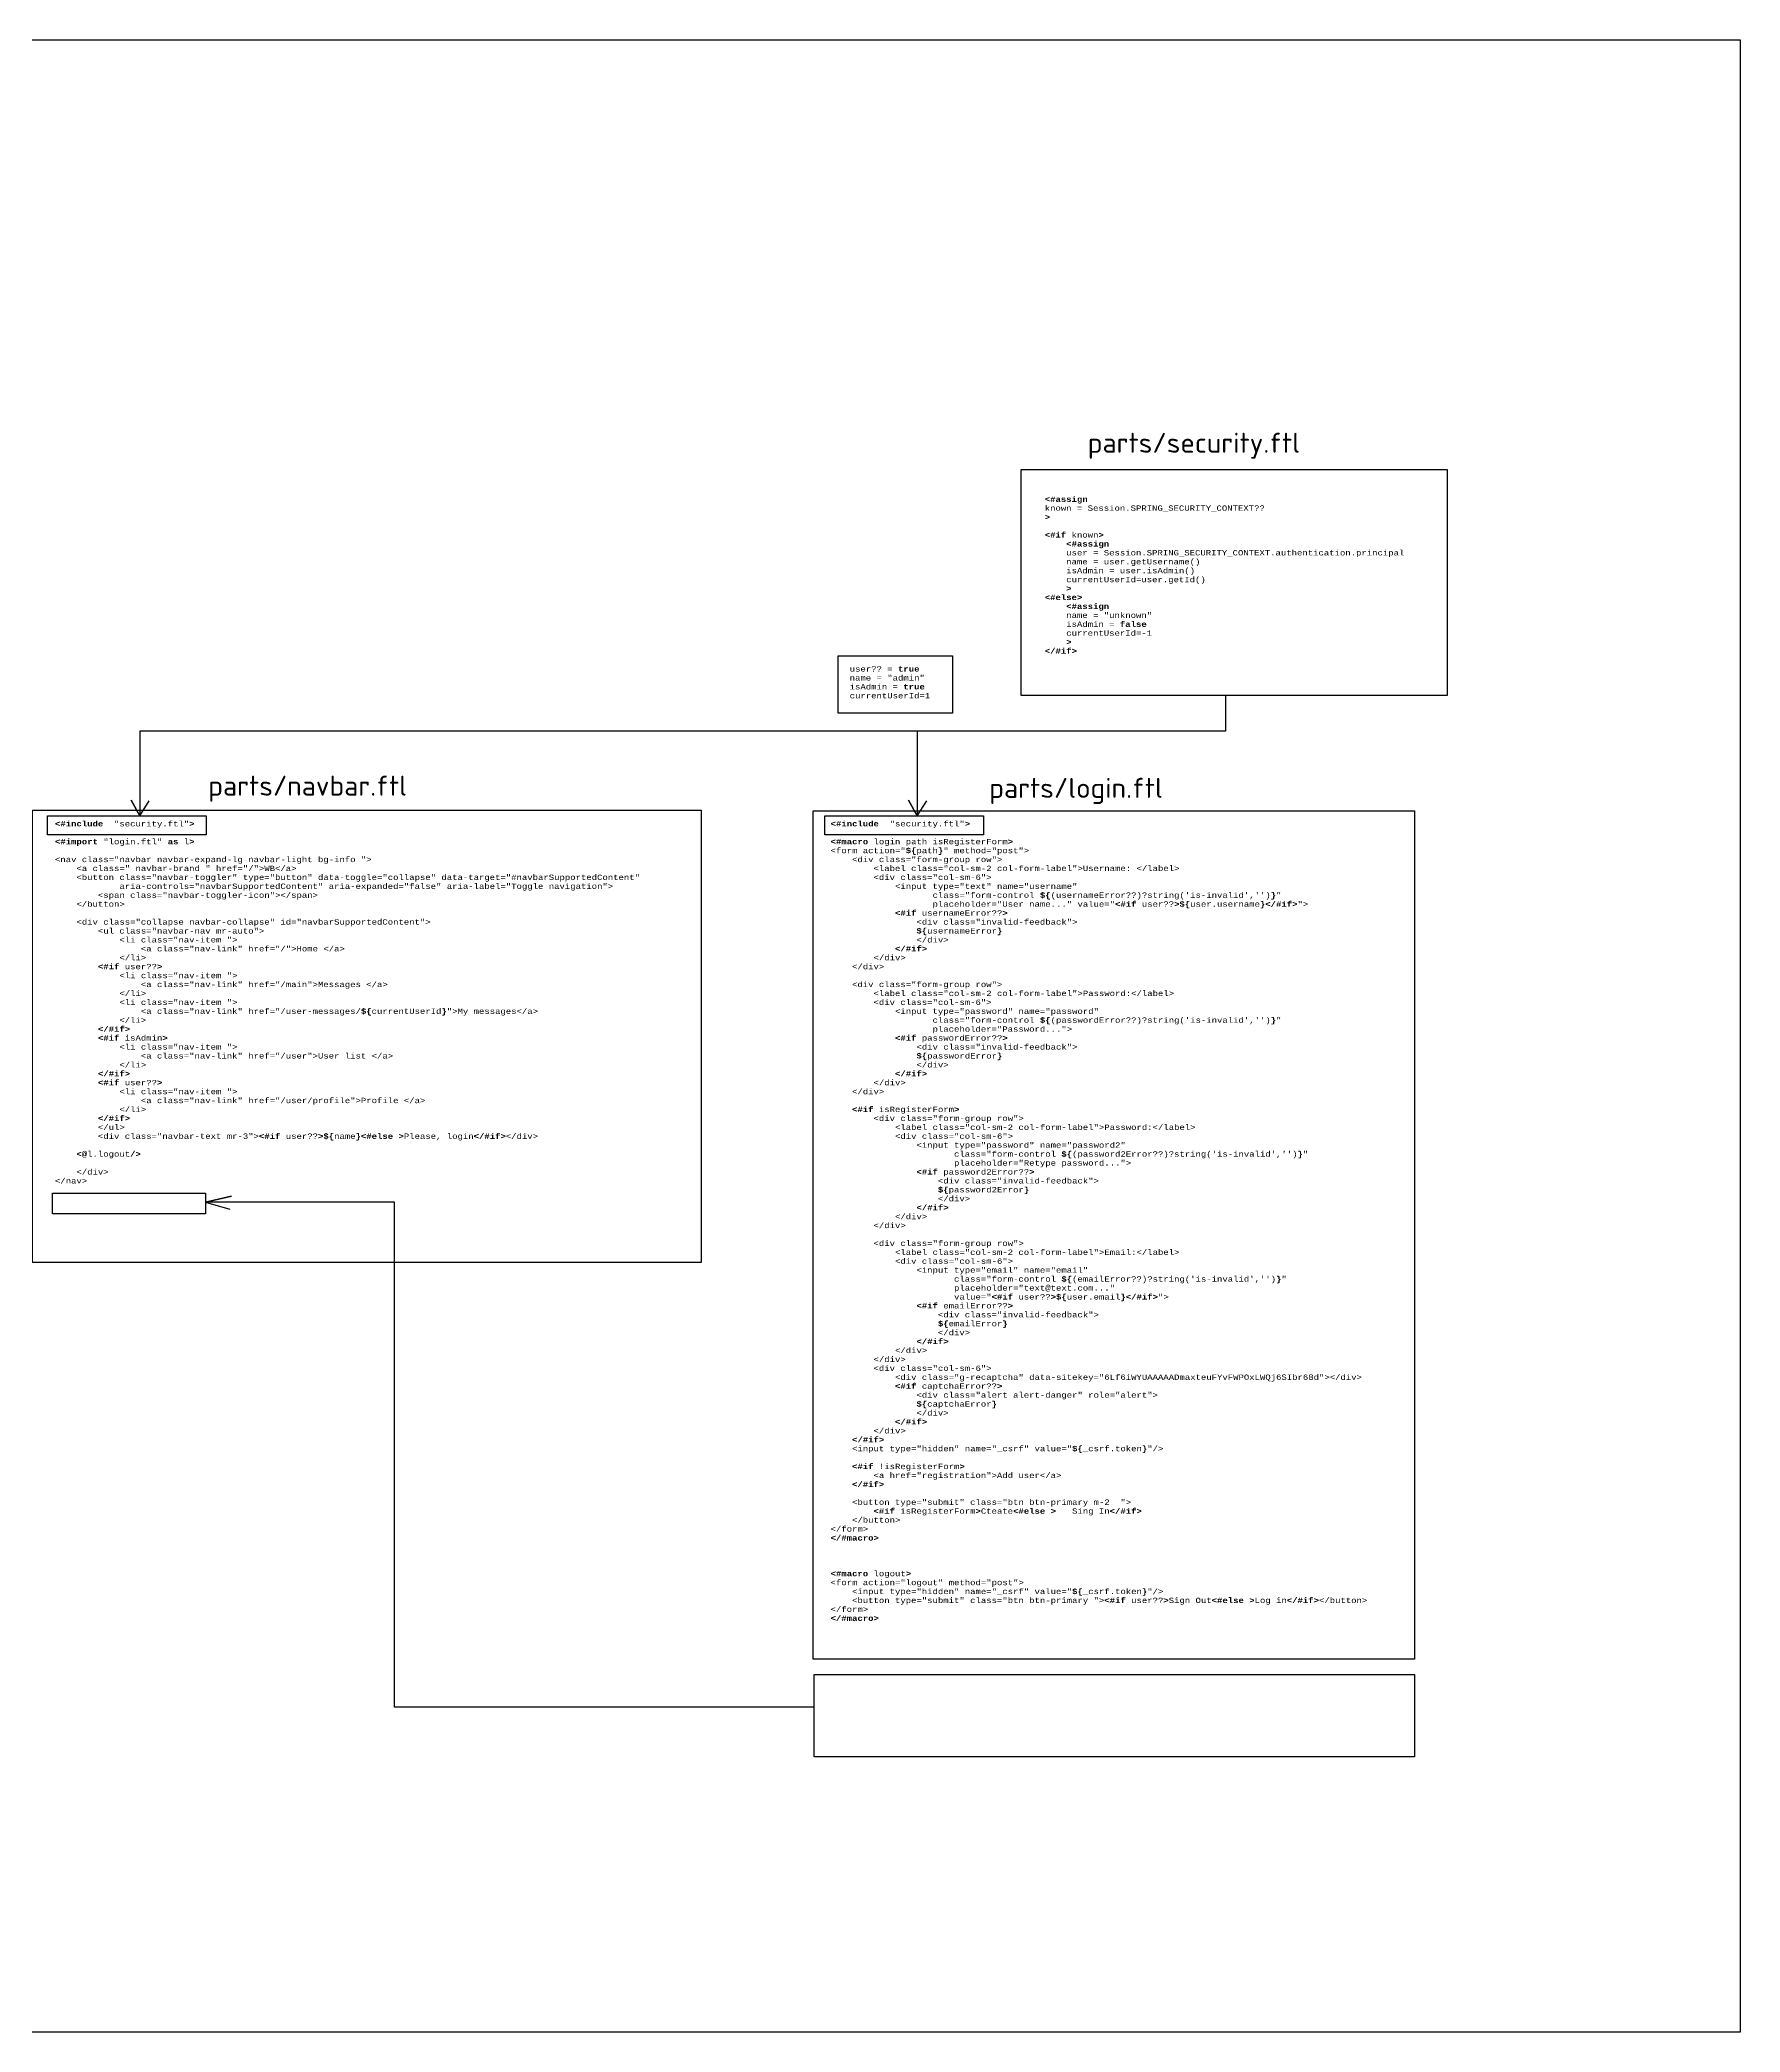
# Model space of a CAD drawing. Header units: millimetres. Extents: x 4803 to 8037, y 2131 to 3662.
# Drawn here: x 7438 to 8033, y 2131 to 2828 of the extents above; entities that cross this region are included whole.
import ezdxf

# ---------------------------------------------------------------- set-up
doc = ezdxf.new("R2010")
doc.units = ezdxf.units.MM
doc.styles.get("Standard").update_dxf_attribs({"font": 'arial.ttf'})

msp = doc.modelspace()

# ---------------------------------------------------------------- linework, layer by layer
at = {"color": 4, "lineweight": 30}
msp.add_lwpolyline([(6793.78, 2828.22), (8033.46, 2828.22), (8033.46, 2130.61), (6793.78, 2130.61)], close=True, dxfattribs=at)
at = {"color": 2, "lineweight": 30}
for points in [[(7781.79, 2677.83), (7930.94, 2677.83), (7930.94, 2598.66), (7781.79, 2598.66)], [(7717.65, 2612.47), (7757.74, 2612.47), (7757.74, 2592.44), (7717.65, 2592.44)], [(7440.8, 2556.46), (7496.35, 2556.46), (7496.35, 2549.88), (7440.8, 2549.88)], [(7713.01, 2556.46), (7768.56, 2556.46), (7768.56, 2549.88), (7713.01, 2549.88)]]:
    msp.add_lwpolyline(points, close=True, dxfattribs=at)
for points in [[(7853.31, 2598.66), (7853.31, 2586.13), (7473.14, 2586.13)], [(7473.14, 2586.13), (7473.14, 2556.46), (7470.13, 2562.01), (7473.14, 2556.46), (7476.47, 2561.74)], [(7745.35, 2586.13), (7745.35, 2556.46), (7742.33, 2562.01), (7745.35, 2556.46), (7748.68, 2561.74)]]:
    msp.add_lwpolyline(points, dxfattribs=at)
at = {"color": 1, "lineweight": 30}
msp.add_lwpolyline([(7435.56, 2558.52), (7669.75, 2558.52), (7669.75, 2400.07), (7435.56, 2400.07)], close=True, dxfattribs=at)
at = {"color": 6, "lineweight": 30}
for points in [[(7708.9, 2558.3), (7919.45, 2558.3), (7919.45, 2261.26), (7708.9, 2261.26)], [(7442.64, 2424.37), (7496.18, 2424.37), (7496.18, 2417.19), (7442.64, 2417.19)], [(7709.27, 2255.89), (7919.45, 2255.89), (7919.45, 2227.01), (7709.27, 2227.01)]]:
    msp.add_lwpolyline(points, close=True, dxfattribs=at)
msp.add_lwpolyline([(7709.27, 2244.39), (7562.39, 2244.39), (7562.39, 2421.22), (7562.39, 2421.22), (7562.39, 2421.22), (7496.18, 2421.22), (7505.29, 2423.32), (7496.18, 2421.22), (7504.75, 2418.74)], dxfattribs=at)

# ---------------------------------------------------------------- texts
at = {"attachment_point": 1}
for s, width, insert, char_height in [('{\\fISOCPEUR|b0|i0|c0|p34;parts/security.ftl}', 101.5882, (7805.02, 2690.64), 7), ('{\\fCourier New|b1|i0|c204|p49;\\H0.75x;\\C23;\\c3307724;<#assign^J\\fCourier New|b0|i0|c204|p49;\\C9;\\c13023145;known = Session.SPRING_SECURITY_CONTEXT\\C153;\\c12293992;??^J\\fCourier New|b1|i0|c204|p49;\\C23;\\c3307724;>^J^J<#if \\fCourier New|b0|i0|c204|p49;\\C9;\\c13023145;known\\fCourier New|b1|i0|c204|p49;\\C23;\\c3307724;>^J    <#assign^J    \\fCourier New|b0|i0|c204|p49;\\C9;\\c13023145;user = Session.SPRING_SECURITY_CONTEXT.authentication.principal^J    name = user.getUsername()^J    isAdmin = user.isAdmin()^J    currentUserId=user.getId()^J    \\fCourier New|b1|i0|c204|p49;\\C23;\\c3307724;>^J<#else>^J    <#assign^J    \\fCourier New|b0|i0|c204|p49;\\C9;\\c13023145;name = \\C75;\\c5867370;"unknown"^J    \\C9;\\c13023145;isAdmin = \\fCourier New|b1|i0|c204|p49;\\C23;\\c3307724;false^J    \\fCourier New|b0|i0|c204|p49;\\C9;\\c13023145;currentUserId=-\\C153;\\c12293992;1^J    \\fCourier New|b1|i0|c204|p49;\\C23;\\c3307724;>^J</#if>}', 143.1692, (7790, 2668.31), 2.5), ('{\\fCourier New|b1|i0|c204|p49;\\H0.75x;\\C23;\\c3307724;    \\fCourier New|b0|i0|c204|p49;\\C9;\\c13023145;user\\fCourier New|b0|i0|c0|p49;??\\fCourier New|b0|i0|c204|p49; = \\fCourier New|b1|i0|c0|p49;\\C23;\\c3307724;true\\fCourier New|b0|i0|c0|p49;\\C9;\\c13023145;\\P\\fCourier New|b1|i0|c204|p49;\\C23;\\c3307724;    \\fCourier New|b0|i0|c204|p49;\\C9;\\c13023145;name = \\C75;\\c5867370;"\\fCourier New|b0|i0|c0|p49;admin\\fCourier New|b0|i0|c204|p49;"^J    \\C9;\\c13023145;isAdmin = \\fCourier New|b1|i0|c0|p49;\\C23;\\c3307724;true\\fCourier New|b1|i0|c204|p49;^J    \\fCourier New|b0|i0|c204|p49;\\C9;\\c13023145;currentUserId=\\C153;\\c12293992;1}', 48.321, (7714.19, 2608.89), 2.5), ('{\\fISOCPEUR|b0|i0|c0|p34;parts/navbar.ftl}', 101.5882, (7497.12, 2570.56), 7), ('{\\fISOCPEUR|b0|i0|c0|p34;parts/login.ftl}', 101.5882, (7770.54, 2569.79), 7), ('{\\fCourier New|b1|i0|c204|p49;\\H0.75x;\\C23;\\c3307724;<#include  \\fCourier New|b0|i0|c204|p49;\\C75;\\c5867370;"security.ftl"\\fCourier New|b1|i0|c204|p49;\\C23;\\c3307724;>\\fCourier New|b1|i0|c0|p49;\\P\\fCourier New|b1|i0|c204|p49;^J<#import \\fCourier New|b0|i0|c204|p49;\\C75;\\c5867370;"login.ftl" \\fCourier New|b1|i0|c204|p49;\\C23;\\c3307724;as \\fCourier New|b0|i0|c204|p49;\\C9;\\c13023145;l\\fCourier New|b1|i0|c204|p49;\\C23;\\c3307724;>^J^J\\fCourier New|b0|i0|c204|p49;\\C43;\\c6995944;<nav \\C9;\\c12237498;class=\\C73;\\c6406821;"navbar navbar-expand-lg navbar-light bg-info "\\C43;\\c6995944;>^J    <a \\C9;\\c12237498;class=\\C73;\\c6406821;" navbar-brand " \\C9;\\c12237498;href=\\C73;\\c6406821;"/"\\C43;\\c6995944;>\\C9;\\c13023145;WB\\C43;\\c6995944;</a>^J    <button \\C9;\\c12237498;class=\\C73;\\c6406821;"navbar-toggler" \\C9;\\c12237498;type=\\C73;\\c6406821;"button" \\C9;\\c12237498;data-toggle=\\C73;\\c6406821;"collapse" \\C9;\\c12237498;data-target=\\C73;\\c6406821;"#navbarSupportedContent"^J            \\C9;\\c12237498;aria-controls=\\C73;\\c6406821;"navbarSupportedContent" \\C9;\\c12237498;aria-expanded=\\C73;\\c6406821;"false" \\C9;\\c12237498;aria-label=\\C73;\\c6406821;"Toggle navigation"\\C43;\\c6995944;>^J        <span \\C9;\\c12237498;class=\\C73;\\c6406821;"navbar-toggler-icon"\\C43;\\c6995944;></span>^J    </button>^J^J    <div \\C9;\\c12237498;class=\\C73;\\c6406821;"collapse navbar-collapse" \\C9;\\c12237498;id=\\C73;\\c6406821;"navbarSupportedContent"\\C43;\\c6995944;>^J        <ul \\C9;\\c12237498;class=\\C73;\\c6406821;"navbar-nav mr-auto"\\C43;\\c6995944;>^J            <li \\C9;\\c12237498;class=\\C73;\\c6406821;"nav-item "\\C43;\\c6995944;>^J                <a \\C9;\\c12237498;class=\\C73;\\c6406821;"nav-link" \\C9;\\c12237498;href=\\C73;\\c6406821;"/"\\C43;\\c6995944;>\\C9;\\c13023145;Home \\C43;\\c6995944;</a>^J            </li>^J        \\fCourier New|b1|i0|c204|p49;\\C23;\\c3307724;<#if \\fCourier New|b0|i0|c204|p49;\\C9;\\c13023145;user\\C153;\\c12293992;??\\fCourier New|b1|i0|c204|p49;\\C23;\\c3307724;>^J            \\fCourier New|b0|i0|c204|p49;\\C43;\\c6995944;<li \\C9;\\c12237498;class=\\C73;\\c6406821;"nav-item "\\C43;\\c6995944;>^J                <a \\C9;\\c12237498;class=\\C73;\\c6406821;"nav-link" \\C9;\\c12237498;href=\\C73;\\c6406821;"/main"\\C43;\\c6995944;>\\C9;\\c13023145;Messages \\C43;\\c6995944;</a>^J            </li>^J            <li \\C9;\\c12237498;class=\\C73;\\c6406821;"nav-item "\\C43;\\c6995944;>^J                <a \\C9;\\c12237498;class=\\C73;\\c6406821;"nav-link" \\C9;\\c12237498;href=\\C73;\\c6406821;"/user-messages/\\fCourier New|b1|i0|c204|p49;\\C23;\\c3307724;$\\{\\fCourier New|b0|i0|c204|p49;\\C9;\\c13023145;currentUserId\\fCourier New|b1|i0|c204|p49;\\C23;\\c3307724;\\}\\fCourier New|b0|i0|c204|p49;\\C73;\\c6406821;"\\C43;\\c6995944;>\\C9;\\c13023145;My messages\\C43;\\c6995944;</a>^J            </li>^J        \\fCourier New|b1|i0|c204|p49;\\C23;\\c3307724;</#if>^J        <#if \\fCourier New|b0|i0|c204|p49;\\C9;\\c13023145;isAdmin\\fCourier New|b1|i0|c204|p49;\\C23;\\c3307724;>^J            \\fCourier New|b0|i0|c204|p49;\\C43;\\c6995944;<li \\C9;\\c12237498;class=\\C73;\\c6406821;"nav-item "\\C43;\\c6995944;>^J                <a \\C9;\\c12237498;class=\\C73;\\c6406821;"nav-link" \\C9;\\c12237498;href=\\C73;\\c6406821;"/user"\\C43;\\c6995944;>\\C9;\\c13023145;User list \\C43;\\c6995944;</a>^J            </li>^J        \\fCourier New|b1|i0|c204|p49;\\C23;\\c3307724;</#if>^J        <#if \\fCourier New|b0|i0|c204|p49;\\C9;\\c13023145;user\\C153;\\c12293992;??\\fCourier New|b1|i0|c204|p49;\\C23;\\c3307724;>^J            \\fCourier New|b0|i0|c204|p49;\\C43;\\c6995944;<li \\C9;\\c12237498;class=\\C73;\\c6406821;"nav-item "\\C43;\\c6995944;>^J                <a \\C9;\\c12237498;class=\\C73;\\c6406821;"nav-link" \\C9;\\c12237498;href=\\C73;\\c6406821;"/user/profile"\\C43;\\c6995944;>\\C9;\\c13023145;Profile \\C43;\\c6995944;</a>^J            </li>^J        \\fCourier New|b1|i0|c204|p49;\\C23;\\c3307724;</#if>^J        \\fCourier New|b0|i0|c204|p49;\\C43;\\c6995944;</ul>^J        <div \\C9;\\c12237498;class=\\C73;\\c6406821;"navbar-text mr-3"\\C43;\\c6995944;>\\fCourier New|b1|i0|c204|p49;\\C23;\\c3307724;<#if \\fCourier New|b0|i0|c204|p49;\\C9;\\c13023145;user\\C153;\\c12293992;??\\fCourier New|b1|i0|c204|p49;\\C23;\\c3307724;>$\\{\\fCourier New|b0|i0|c204|p49;\\C9;\\c13023145;name\\fCourier New|b1|i0|c204|p49;\\C23;\\c3307724;\\}<#else >\\fCourier New|b0|i0|c204|p49;\\C9;\\c13023145;Please, login\\fCourier New|b1|i0|c204|p49;\\C23;\\c3307724;</#if>\\fCourier New|b0|i0|c204|p49;\\C43;\\c6995944;</div>\\fCourier New|b0|i0|c0|p49;\\P\\fCourier New|b0|i0|c204|p49;^J    \\fCourier New|b1|i0|c204|p49;\\C23;\\c3307724;<@\\fCourier New|b0|i0|c204|p49;\\C9;\\c13023145;l.logout\\fCourier New|b1|i0|c204|p49;\\C23;\\c3307724;/>\\fCourier New|b1|i0|c0|p49;\\P\\fCourier New|b1|i0|c204|p49;^J    \\fCourier New|b0|i0|c204|p49;\\C43;\\c6995944;</div>^J</nav>}', 268.3818, (7443.48, 2554.67), 2.5), ('{\\fCourier New|b1|i0|c204|p49;\\H0.75x;\\C23;\\c3307724;<#include  \\fCourier New|b0|i0|c204|p49;\\C75;\\c5867370;"security.ftl"\\fCourier New|b1|i0|c204|p49;\\C23;\\c3307724;>\\fCourier New|b1|i0|c0|p49;\\P\\P\\fCourier New|b1|i0|c204|p49;<#macro \\fCourier New|b0|i0|c204|p49;\\C9;\\c13023145;login path isRegisterForm\\fCourier New|b1|i0|c204|p49;\\C23;\\c3307724;>^J\\fCourier New|b0|i0|c204|p49;\\C43;\\c6995944;<form \\C9;\\c12237498;action=\\C73;\\c6406821;"\\fCourier New|b1|i0|c204|p49;\\C23;\\c3307724;$\\{\\fCourier New|b0|i0|c204|p49;\\C9;\\c13023145;path\\fCourier New|b1|i0|c204|p49;\\C23;\\c3307724;\\}\\fCourier New|b0|i0|c204|p49;\\C73;\\c6406821;" \\C9;\\c12237498;method=\\C73;\\c6406821;"post"\\C43;\\c6995944;>^J    <div \\C9;\\c12237498;class=\\C73;\\c6406821;"form-group row"\\C43;\\c6995944;>^J        <label \\C9;\\c12237498;class=\\C73;\\c6406821;"col-sm-2 col-form-label"\\C43;\\c6995944;>\\C9;\\c13023145;Username: \\C43;\\c6995944;</label>^J        <div \\C9;\\c12237498;class=\\C73;\\c6406821;"col-sm-6"\\C43;\\c6995944;>^J            <input \\C9;\\c12237498;type=\\C73;\\c6406821;"text" \\C9;\\c12237498;name=\\C73;\\c6406821;"username"^J                   \\C9;\\c12237498;class=\\C73;\\c6406821;"form-control \\fCourier New|b1|i0|c204|p49;\\C23;\\c3307724;$\\{\\fCourier New|b0|i0|c204|p49;\\C9;\\c13023145;(usernameError\\C153;\\c12293992;??\\C9;\\c13023145;)\\C153;\\c12293992;?\\C9;\\c13023145;string(\\C75;\\c5867370;\'is-invalid\'\\C23;\\c3307724;,\\C75;\\c5867370;\'\'\\C9;\\c13023145;)\\fCourier New|b1|i0|c204|p49;\\C23;\\c3307724;\\}\\fCourier New|b0|i0|c204|p49;\\C73;\\c6406821;"^J                   \\C9;\\c12237498;placeholder=\\C73;\\c6406821;"User name..." \\C9;\\c12237498;value=\\C73;\\c6406821;"\\fCourier New|b1|i0|c204|p49;\\C23;\\c3307724;<#if \\fCourier New|b0|i0|c204|p49;\\C9;\\c13023145;user\\C153;\\c12293992;??\\fCourier New|b1|i0|c204|p49;\\C23;\\c3307724;>$\\{\\fCourier New|b0|i0|c204|p49;\\C9;\\c13023145;user.username\\fCourier New|b1|i0|c204|p49;\\C23;\\c3307724;\\}</#if>\\fCourier New|b0|i0|c204|p49;\\C73;\\c6406821;"\\C43;\\c6995944;>^J            \\fCourier New|b1|i0|c204|p49;\\C23;\\c3307724;<#if \\fCourier New|b0|i0|c204|p49;\\C9;\\c13023145;usernameError\\C153;\\c12293992;??\\fCourier New|b1|i0|c204|p49;\\C23;\\c3307724;>^J                \\fCourier New|b0|i0|c204|p49;\\C43;\\c6995944;<div \\C9;\\c12237498;class=\\C73;\\c6406821;"invalid-feedback"\\C43;\\c6995944;>^J                \\fCourier New|b1|i0|c204|p49;\\C23;\\c3307724;$\\{\\fCourier New|b0|i0|c204|p49;\\C9;\\c13023145;usernameError\\fCourier New|b1|i0|c204|p49;\\C23;\\c3307724;\\}^J                \\fCourier New|b0|i0|c204|p49;\\C43;\\c6995944;</div>^J            \\fCourier New|b1|i0|c204|p49;\\C23;\\c3307724;</#if>^J        \\fCourier New|b0|i0|c204|p49;\\C43;\\c6995944;</div>^J    </div>^J^J    <div \\C9;\\c12237498;class=\\C73;\\c6406821;"form-group row"\\C43;\\c6995944;>^J        <label \\C9;\\c12237498;class=\\C73;\\c6406821;"col-sm-2 col-form-label"\\C43;\\c6995944;>\\C9;\\c13023145;Password:\\C43;\\c6995944;</label>^J        <div \\C9;\\c12237498;class=\\C73;\\c6406821;"col-sm-6"\\C43;\\c6995944;>^J            <input \\C9;\\c12237498;type=\\C73;\\c6406821;"password" \\C9;\\c12237498;name=\\C73;\\c6406821;"password"^J                   \\C9;\\c12237498;class=\\C73;\\c6406821;"form-control \\fCourier New|b1|i0|c204|p49;\\C23;\\c3307724;$\\{\\fCourier New|b0|i0|c204|p49;\\C9;\\c13023145;(passwordError\\C153;\\c12293992;??\\C9;\\c13023145;)\\C153;\\c12293992;?\\C9;\\c13023145;string(\\C75;\\c5867370;\'is-invalid\'\\C23;\\c3307724;,\\C75;\\c5867370;\'\'\\C9;\\c13023145;)\\fCourier New|b1|i0|c204|p49;\\C23;\\c3307724;\\}\\fCourier New|b0|i0|c204|p49;\\C73;\\c6406821;"^J                   \\C9;\\c12237498;placeholder=\\C73;\\c6406821;"Password..."\\C43;\\c6995944;>^J            \\fCourier New|b1|i0|c204|p49;\\C23;\\c3307724;<#if \\fCourier New|b0|i0|c204|p49;\\C9;\\c13023145;passwordError\\C153;\\c12293992;??\\fCourier New|b1|i0|c204|p49;\\C23;\\c3307724;>^J                \\fCourier New|b0|i0|c204|p49;\\C43;\\c6995944;<div \\C9;\\c12237498;class=\\C73;\\c6406821;"invalid-feedback"\\C43;\\c6995944;>^J                \\fCourier New|b1|i0|c204|p49;\\C23;\\c3307724;$\\{\\fCourier New|b0|i0|c204|p49;\\C9;\\c13023145;passwordError\\fCourier New|b1|i0|c204|p49;\\C23;\\c3307724;\\}^J                \\fCourier New|b0|i0|c204|p49;\\C43;\\c6995944;</div>^J            \\fCourier New|b1|i0|c204|p49;\\C23;\\c3307724;</#if>^J        \\fCourier New|b0|i0|c204|p49;\\C43;\\c6995944;</div>^J    </div>^J^J    \\fCourier New|b1|i0|c204|p49;\\C23;\\c3307724;<#if \\fCourier New|b0|i0|c204|p49;\\C9;\\c13023145;isRegisterForm\\fCourier New|b1|i0|c204|p49;\\C23;\\c3307724;>^J        \\fCourier New|b0|i0|c204|p49;\\C43;\\c6995944;<div \\C9;\\c12237498;class=\\C73;\\c6406821;"form-group row"\\C43;\\c6995944;>^J            <label \\C9;\\c12237498;class=\\C73;\\c6406821;"col-sm-2 col-form-label"\\C43;\\c6995944;>\\C9;\\c13023145;Password:\\C43;\\c6995944;</label>^J            <div \\C9;\\c12237498;class=\\C73;\\c6406821;"col-sm-6"\\C43;\\c6995944;>^J                <input \\C9;\\c12237498;type=\\C73;\\c6406821;"password" \\C9;\\c12237498;name=\\C73;\\c6406821;"password2"^J                       \\C9;\\c12237498;class=\\C73;\\c6406821;"form-control \\fCourier New|b1|i0|c204|p49;\\C23;\\c3307724;$\\{\\fCourier New|b0|i0|c204|p49;\\C9;\\c13023145;(password2Error\\C153;\\c12293992;??\\C9;\\c13023145;)\\C153;\\c12293992;?\\C9;\\c13023145;string(\\C75;\\c5867370;\'is-invalid\'\\C23;\\c3307724;,\\C75;\\c5867370;\'\'\\C9;\\c13023145;)\\fCourier New|b1|i0|c204|p49;\\C23;\\c3307724;\\}\\fCourier New|b0|i0|c204|p49;\\C73;\\c6406821;"^J                       \\C9;\\c12237498;placeholder=\\C73;\\c6406821;"Retype password..."\\C43;\\c6995944;>^J                \\fCourier New|b1|i0|c204|p49;\\C23;\\c3307724;<#if \\fCourier New|b0|i0|c204|p49;\\C9;\\c13023145;password2Error\\C153;\\c12293992;??\\fCourier New|b1|i0|c204|p49;\\C23;\\c3307724;>^J                    \\fCourier New|b0|i0|c204|p49;\\C43;\\c6995944;<div \\C9;\\c12237498;class=\\C73;\\c6406821;"invalid-feedback"\\C43;\\c6995944;>^J                    \\fCourier New|b1|i0|c204|p49;\\C23;\\c3307724;$\\{\\fCourier New|b0|i0|c204|p49;\\C9;\\c13023145;password2Error\\fCourier New|b1|i0|c204|p49;\\C23;\\c3307724;\\}^J                    \\fCourier New|b0|i0|c204|p49;\\C43;\\c6995944;</div>^J                \\fCourier New|b1|i0|c204|p49;\\C23;\\c3307724;</#if>^J            \\fCourier New|b0|i0|c204|p49;\\C43;\\c6995944;</div>^J        </div>^J^J        <div \\C9;\\c12237498;class=\\C73;\\c6406821;"form-group row"\\C43;\\c6995944;>^J            <label \\C9;\\c12237498;class=\\C73;\\c6406821;"col-sm-2 col-form-label"\\C43;\\c6995944;>\\C9;\\c13023145;Email:\\C43;\\c6995944;</label>^J            <div \\C9;\\c12237498;class=\\C73;\\c6406821;"col-sm-6"\\C43;\\c6995944;>^J                <input \\C9;\\c12237498;type=\\C73;\\c6406821;"email" \\C9;\\c12237498;name=\\C73;\\c6406821;"email"^J                       \\C9;\\c12237498;class=\\C73;\\c6406821;"form-control \\fCourier New|b1|i0|c204|p49;\\C23;\\c3307724;$\\{\\fCourier New|b0|i0|c204|p49;\\C9;\\c13023145;(emailError\\C153;\\c12293992;??\\C9;\\c13023145;)\\C153;\\c12293992;?\\C9;\\c13023145;string(\\C75;\\c5867370;\'is-invalid\'\\C23;\\c3307724;,\\C75;\\c5867370;\'\'\\C9;\\c13023145;)\\fCourier New|b1|i0|c204|p49;\\C23;\\c3307724;\\}\\fCourier New|b0|i0|c204|p49;\\C73;\\c6406821;"^J                       \\C9;\\c12237498;placeholder=\\C73;\\c6406821;"text@text.com..."^J                       \\C9;\\c12237498;value=\\C73;\\c6406821;"\\fCourier New|b1|i0|c204|p49;\\C23;\\c3307724;<#if \\fCourier New|b0|i0|c204|p49;\\C9;\\c13023145;user\\C153;\\c12293992;??\\fCourier New|b1|i0|c204|p49;\\C23;\\c3307724;>$\\{\\fCourier New|b0|i0|c204|p49;\\C9;\\c13023145;user.email\\fCourier New|b1|i0|c204|p49;\\C23;\\c3307724;\\}</#if>\\fCourier New|b0|i0|c204|p49;\\C73;\\c6406821;"\\C43;\\c6995944;>^J                \\fCourier New|b1|i0|c204|p49;\\C23;\\c3307724;<#if \\fCourier New|b0|i0|c204|p49;\\C9;\\c13023145;emailError\\C153;\\c12293992;??\\fCourier New|b1|i0|c204|p49;\\C23;\\c3307724;>^J                    \\fCourier New|b0|i0|c204|p49;\\C43;\\c6995944;<div \\C9;\\c12237498;class=\\C73;\\c6406821;"invalid-feedback"\\C43;\\c6995944;>^J                    \\fCourier New|b1|i0|c204|p49;\\C23;\\c3307724;$\\{\\fCourier New|b0|i0|c204|p49;\\C9;\\c13023145;emailError\\fCourier New|b1|i0|c204|p49;\\C23;\\c3307724;\\}^J                    \\fCourier New|b0|i0|c204|p49;\\C43;\\c6995944;</div>^J                \\fCourier New|b1|i0|c204|p49;\\C23;\\c3307724;</#if>^J            \\fCourier New|b0|i0|c204|p49;\\C43;\\c6995944;</div>^J        </div>^J        <div \\C9;\\c12237498;class=\\C73;\\c6406821;"col-sm-6"\\C43;\\c6995944;>^J            <div \\C9;\\c12237498;class=\\C73;\\c6406821;"g-recaptcha" \\C9;\\c12237498;data-sitekey=\\C73;\\c6406821;"6Lf6iWYUAAAAADmaxteuFYvFWPOxLWQj6SIbr68d"\\C43;\\c6995944;></div>^J            \\fCourier New|b1|i0|c204|p49;\\C23;\\c3307724;<#if \\fCourier New|b0|i0|c204|p49;\\C9;\\c13023145;captchaError\\C153;\\c12293992;??\\fCourier New|b1|i0|c204|p49;\\C23;\\c3307724;>^J                \\fCourier New|b0|i0|c204|p49;\\C43;\\c6995944;<div \\C9;\\c12237498;class=\\C73;\\c6406821;"alert alert-danger" \\C9;\\c12237498;role=\\C73;\\c6406821;"alert"\\C43;\\c6995944;>^J                \\fCourier New|b1|i0|c204|p49;\\C23;\\c3307724;$\\{\\fCourier New|b0|i0|c204|p49;\\C9;\\c13023145;captchaError\\fCourier New|b1|i0|c204|p49;\\C23;\\c3307724;\\}^J                \\fCourier New|b0|i0|c204|p49;\\C43;\\c6995944;</div>^J            \\fCourier New|b1|i0|c204|p49;\\C23;\\c3307724;</#if>^J        \\fCourier New|b0|i0|c204|p49;\\C43;\\c6995944;</div>^J    \\fCourier New|b1|i0|c204|p49;\\C23;\\c3307724;</#if>^J    \\fCourier New|b0|i0|c204|p49;\\C43;\\c6995944;<input \\C9;\\c12237498;type=\\C73;\\c6406821;"hidden" \\C9;\\c12237498;name=\\C73;\\c6406821;"_csrf" \\C9;\\c12237498;value=\\C73;\\c6406821;"\\fCourier New|b1|i0|c204|p49;\\C23;\\c3307724;$\\{\\fCourier New|b0|i0|c204|p49;\\C9;\\c13023145;_csrf.token\\fCourier New|b1|i0|c204|p49;\\C23;\\c3307724;\\}\\fCourier New|b0|i0|c204|p49;\\C73;\\c6406821;"\\C43;\\c6995944;/>^J^J    \\fCourier New|b1|i0|c204|p49;\\C23;\\c3307724;<#if \\fCourier New|b0|i0|c204|p49;\\C153;\\c12293992;!\\C9;\\c13023145;isRegisterForm\\fCourier New|b1|i0|c204|p49;\\C23;\\c3307724;>^J        \\fCourier New|b0|i0|c204|p49;\\C43;\\c6995944;<a \\C9;\\c12237498;href=\\C73;\\c6406821;"registration"\\C43;\\c6995944;>\\C9;\\c13023145;Add user\\C43;\\c6995944;</a>^J    \\fCourier New|b1|i0|c204|p49;\\C23;\\c3307724;</#if>^J^J    \\fCourier New|b0|i0|c204|p49;\\C43;\\c6995944;<button \\C9;\\c12237498;type=\\C73;\\c6406821;"submit" \\C9;\\c12237498;class=\\C73;\\c6406821;"btn btn-primary m-2  "\\C43;\\c6995944;>^J        \\fCourier New|b1|i0|c204|p49;\\C23;\\c3307724;<#if \\fCourier New|b0|i0|c204|p49;\\C9;\\c13023145;isRegisterForm\\fCourier New|b1|i0|c204|p49;\\C23;\\c3307724;>\\fCourier New|b0|i0|c204|p49;\\C9;\\c13023145;Cteate\\fCourier New|b1|i0|c204|p49;\\C23;\\c3307724;<#else >   \\fCourier New|b0|i0|c204|p49;\\C9;\\c13023145;Sing In\\fCourier New|b1|i0|c204|p49;\\C23;\\c3307724;</#if>^J    \\fCourier New|b0|i0|c204|p49;\\C43;\\c6995944;</button>^J</form>^J\\fCourier New|b1|i0|c204|p49;\\C23;\\c3307724;</#macro>\\fCourier New|b1|i0|c0|p49;\\P\\P\\fCourier New|b1|i0|c204|p49;^J^J<#macro \\fCourier New|b0|i0|c204|p49;\\C9;\\c13023145;logout\\fCourier New|b1|i0|c204|p49;\\C23;\\c3307724;>^J\\fCourier New|b0|i0|c204|p49;\\C43;\\c6995944;<form \\C9;\\c12237498;action=\\C73;\\c6406821;"logout" \\C9;\\c12237498;method=\\C73;\\c6406821;"post"\\C43;\\c6995944;>^J    <input \\C9;\\c12237498;type=\\C73;\\c6406821;"hidden" \\C9;\\c12237498;name=\\C73;\\c6406821;"_csrf" \\C9;\\c12237498;value=\\C73;\\c6406821;"\\fCourier New|b1|i0|c204|p49;\\C23;\\c3307724;$\\{\\fCourier New|b0|i0|c204|p49;\\C9;\\c13023145;_csrf.token\\fCourier New|b1|i0|c204|p49;\\C23;\\c3307724;\\}\\fCourier New|b0|i0|c204|p49;\\C73;\\c6406821;"\\C43;\\c6995944;/>^J    <button \\C9;\\c12237498;type=\\C73;\\c6406821;"submit" \\C9;\\c12237498;class=\\C73;\\c6406821;"btn btn-primary "\\C43;\\c6995944;>\\fCourier New|b1|i0|c204|p49;\\C23;\\c3307724;<#if \\fCourier New|b0|i0|c204|p49;\\C9;\\c13023145;user\\C153;\\c12293992;??\\fCourier New|b1|i0|c204|p49;\\C23;\\c3307724;>\\fCourier New|b0|i0|c204|p49;\\C9;\\c13023145;Sign Out\\fCourier New|b1|i0|c204|p49;\\C23;\\c3307724;<#else >\\fCourier New|b0|i0|c204|p49;\\C9;\\c13023145;Log in\\fCourier New|b1|i0|c204|p49;\\C23;\\c3307724;</#if>\\fCourier New|b0|i0|c204|p49;\\C43;\\c6995944;</button>^J</form>^J\\fCourier New|b1|i0|c204|p49;\\C23;\\c3307724;</#macro>}', 231.4685, (7715.02, 2554.67), 2.5)]:
    msp.add_mtext_dynamic_manual_height_columns(s, width=width, gutter_width=12.5, heights=[0], dxfattribs=dict(at, insert=insert, char_height=char_height))

doc.saveas('drawing.dxf')
